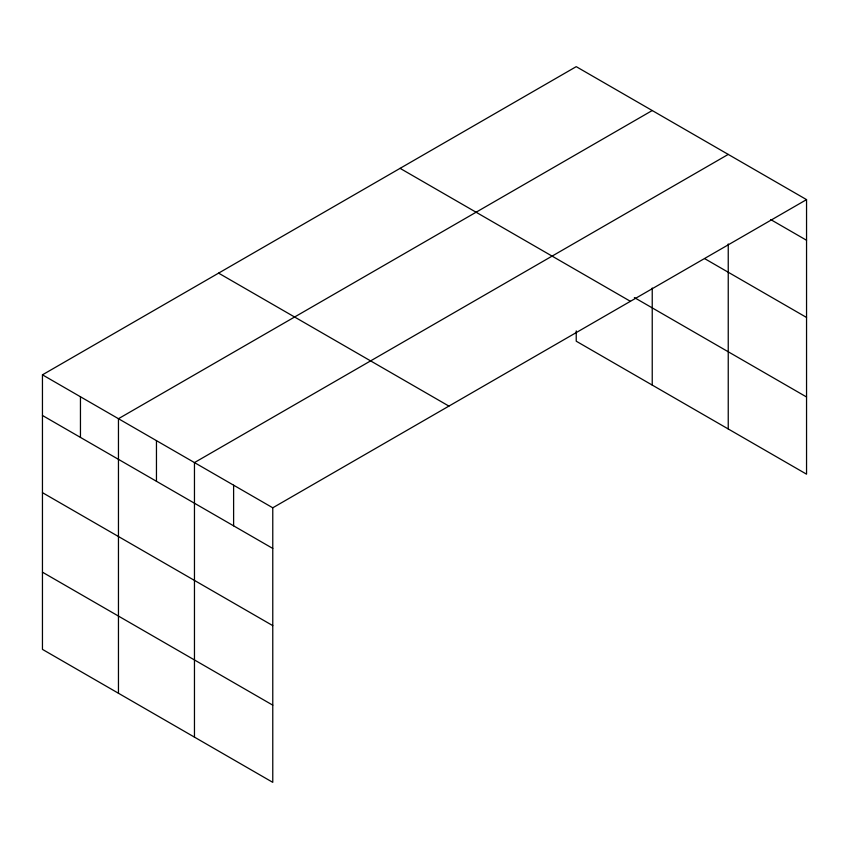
<?xml version="1.0" encoding="UTF-8"?>
<svg xmlns="http://www.w3.org/2000/svg" width="849" height="849" viewBox="0 0 849 849"><rect width="100%" height="100%" fill="white"/><g stroke="black" fill="none" stroke-linecap="round" stroke-linejoin="round"><path stroke-width="1.27" d="M806.55 199.621L272.773 507.798L272.773 782.343L42.45 649.379L42.45 374.823L576.227 66.657L806.55 199.621L806.55 474.177L576.227 341.202L576.227 330.908M652.234 110.529L118.457 418.706L118.457 693.251M728.24 154.412L194.463 462.588L194.463 737.134M770.754 219.604L806.55 240.267M704.766 258.69L806.55 317.462M634.352 297.564L806.55 396.982M400.081 168.346L630.404 301.321M218.596 273.134L448.919 406.098M42.45 374.823L272.773 507.798M42.45 415.469L272.773 548.443M42.45 492.664L272.773 625.628M42.45 572.184L272.773 705.158M728.24 243.95L728.24 428.957M652.234 288.013L652.234 385.085M233.613 485.193L233.613 525.839M156.46 440.652L156.46 481.298M80.453 396.77L80.453 437.415"/></g></svg>
